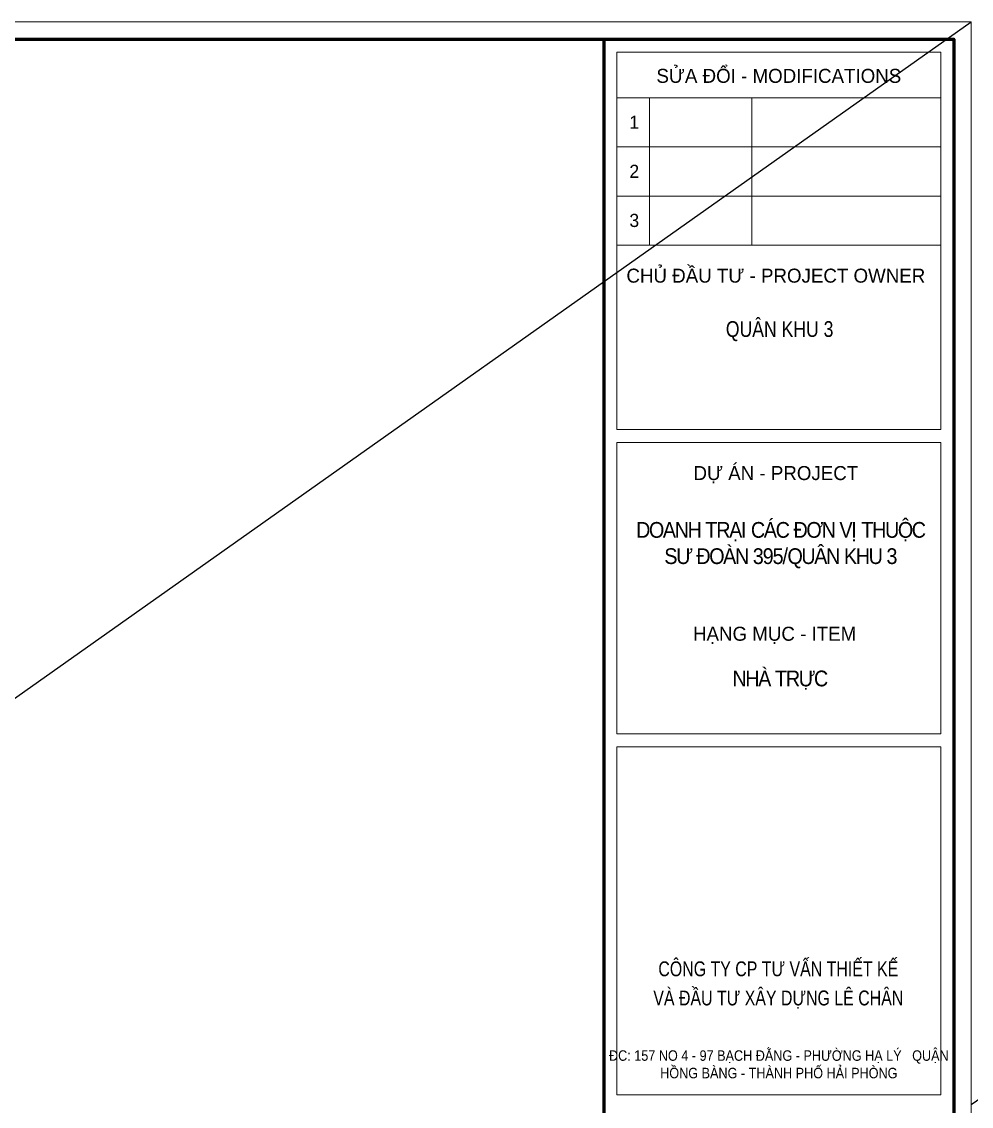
# Model space of a CAD drawing. Header units: millimetres. Extents: x 19378 to 228036, y -611253 to -529584.
# Drawn here: x 169023 to 175535, y -555784 to -548347 of the extents above; entities that cross this region are included whole.
import ezdxf
from ezdxf.enums import TextEntityAlignment as Align

# ---------------------------------------------------------------- set-up
doc = ezdxf.new("R2010")
doc.units = ezdxf.units.MM
doc.header["$MEASUREMENT"] = 0
doc.layers.get('Defpoints').update_dxf_attribs({"color": 1})
for name, color, linetype, lineweight in [('08. Net Text', 3, 'Continuous', 13), ('LC Net thay', 7, 'Continuous', 25), ('LC Text1', 3, 'Continuous', 20)]:
    doc.layers.add(name, color=color, linetype=linetype, lineweight=lineweight)
doc.layers.add('KCS_Plotter', color=11, linetype='Continuous', plot=False)
doc.layers.add('Khungten_LCDI', color=7, linetype='Continuous')
doc.styles.add('Khungten', font='VHAVAN_1.TTF', dxfattribs={"width": 0.9, "height": 5000})
doc.styles.add('Text Khung Ten', font='VHAVAN_1.TTF')
doc.styles.add('Title', font='VHBLACK_1.TTF', dxfattribs={"width": 0.8})

# ---------------------------------------------------------------- blocks, each defined once
blk = doc.blocks.new('Nha o can bo nhan vien Trung doan')
at = {"layer": 'Defpoints', "lineweight": 0}
blk.add_lwpolyline([(-1200, -14850), (-1200, 14850), (40800, 14850), (40800, -14850)], close=True, dxfattribs=at)
at = {"layer": 'Khungten_LCDI', "color": 5, "lineweight": 60}
blk.add_line((36600, 14650), (36600, -14650), dxfattribs=at)
at = {"layer": 'Khungten_LCDI', "color": 5, "lineweight": 25}
blk.add_line((40600, -14650), (40600, 14650), dxfattribs=at)
at = {"layer": 'Khungten_LCDI', "color": 9, "lineweight": 15}
for p, q in [((36750, 13981), (40450, 13981)), ((37123, 13981), (37123, 12297)), ((38293, 13981), (38293, 12297)), ((36750, 13420), (40450, 13420)), ((36750, 12858), (40450, 12858)), ((36750, 12297), (40450, 12297))]:
    blk.add_line(p, q, dxfattribs=at)
at = {"layer": 'Khungten_LCDI', "color": 5, "lineweight": 60}
blk.add_lwpolyline([(0, -14650), (0, 14650), (40600, 14650), (40600, -14650)], close=True, dxfattribs=at)
at = {"layer": 'Khungten_LCDI', "color": 9, "lineweight": 15}
for points in [[(36750, 10190), (40450, 10190), (40450, 14500), (36750, 14500)], [(36750, 6712), (40450, 6712), (40450, 10040), (36750, 10040)], [(36750, 2587), (40450, 2587), (40450, 6562), (36750, 6562)]]:
    blk.add_lwpolyline(points, close=True, dxfattribs=at)
at = {"color": 7, "style": 'Khungten'}
for s, p in [('söa ®æi - modifications', (38600, 14151)), ('chñ ®Çu t\xad - project owner', (38566, 11868)), ('dù ¸n - project', (38566, 9612)), ('h¹ng môc - item', (38552, 7776))]:
    blk.add_text(s, height=160, dxfattribs=at).set_placement(p, align=Align.CENTER)
at = {"color": 7, "style": 'Title', "width": 0.8}
for s, p in [('c«ng ty cp t\xad vÊn thiÕt kÕ', (38594, 3942)), ('vµ ®Çu t\xad x©y dùng lª ch©n', (38594, 3609))]:
    blk.add_text(s, height=170, dxfattribs=at).set_placement(p, align=Align.CENTER)
at = {"color": 4, "char_height": 180, "attachment_point": 5, "style": 'Khungten'}
for s, insert, width in [('{\\f.VnArialH|b0|i0|c0|p34;\\W0.8;qu©n khu 3}', (38609, 11313), 2315.24), ('{\\f.VnArialH|b0|i0|c0|p34;\\W0.9;\\T0.9;doanh tr¹i c¸c ®¬n vÞ thuéc s\xad ®oµn 395/qu©n khu 3}', (38617, 8868), 3461.97), ('{\\f.VnArialH|b0|i0|c0|p34;\\T0.9;nhµ trùc}', (38609, 7325), 3712.56)]:
    blk.add_mtext(s, dxfattribs=dict(at, insert=insert, width=width))
at = {"color": 7, "insert": (38600, 3096), "char_height": 120, "attachment_point": 2, "style": 'Khungten'}
blk.add_mtext_dynamic_manual_height_columns('®c: 157 no 4 - 97 b¹ch ®»ng - ph\xadêng h¹ lý   quËn hång bµng - thµnh phè h¶i phßng ', width=3886.57, gutter_width=25, heights=[0], dxfattribs=at)
at = {"color": 7, "style": 'Khungten', "width": 0.8}
for tag, p in [('REVISION', (39499, -10746)), ('NGAYHT', (39546, -11609))]:
    blk.add_attdef(tag, text='', height=200, dxfattribs=at).set_placement(p, align=Align.CENTER)
at = {"layer": '08. Net Text', "color": 7, "style": 'Text Khung Ten'}
blk.add_text('1', height=150, dxfattribs=at).set_placement((36892, 13627))
at = {"layer": '08. Net Text', "color": 7, "ltscale": 2, "style": 'Text Khung Ten'}
for s, p in [('2', (36892, 13065)), ('3', (36892, 12504))]:
    blk.add_text(s, height=150, dxfattribs=at).set_placement(p)
at = {"layer": 'LC Text1', "style": 'Title', "width": 1.485915}
for tag, p, p2 in [('TENBANVE1', (36913, -8886), (40339, -8886)), ('TENBANVE2', (36913, -9562), (40339, -9562))]:
    blk.add_attdef(tag, text='', height=250, dxfattribs=at).set_placement(p, p2, align=Align.FIT)
at = {"layer": 'LC Text1', "style": 'Title', "width": 0.7}
blk.add_attdef('SOBANVE', text='', height=250, dxfattribs=at).set_placement((39562, -13896), align=Align.CENTER)

msp = doc.modelspace()

# ---------------------------------------------------------------- linework, layer by layer
at = {"layer": 'KCS_Plotter', "ltscale": 2}
for p, q in [((150335.5, -566167.2), (175535.5, -548347.2)), ((175535.5, -555772.3), (186035.6, -548347.2))]:
    msp.add_line(p, q, dxfattribs=at)

# ---------------------------------------------------------------- block references
at = {"layer": 'LC Net thay', "xscale": 0.6, "yscale": 0.6, "zscale": 0.6}
msp.add_blockref('Nha o can bo nhan vien Trung doan', (151055.5, -557257.2, 0), dxfattribs=at)

doc.saveas('drawing.dxf')
